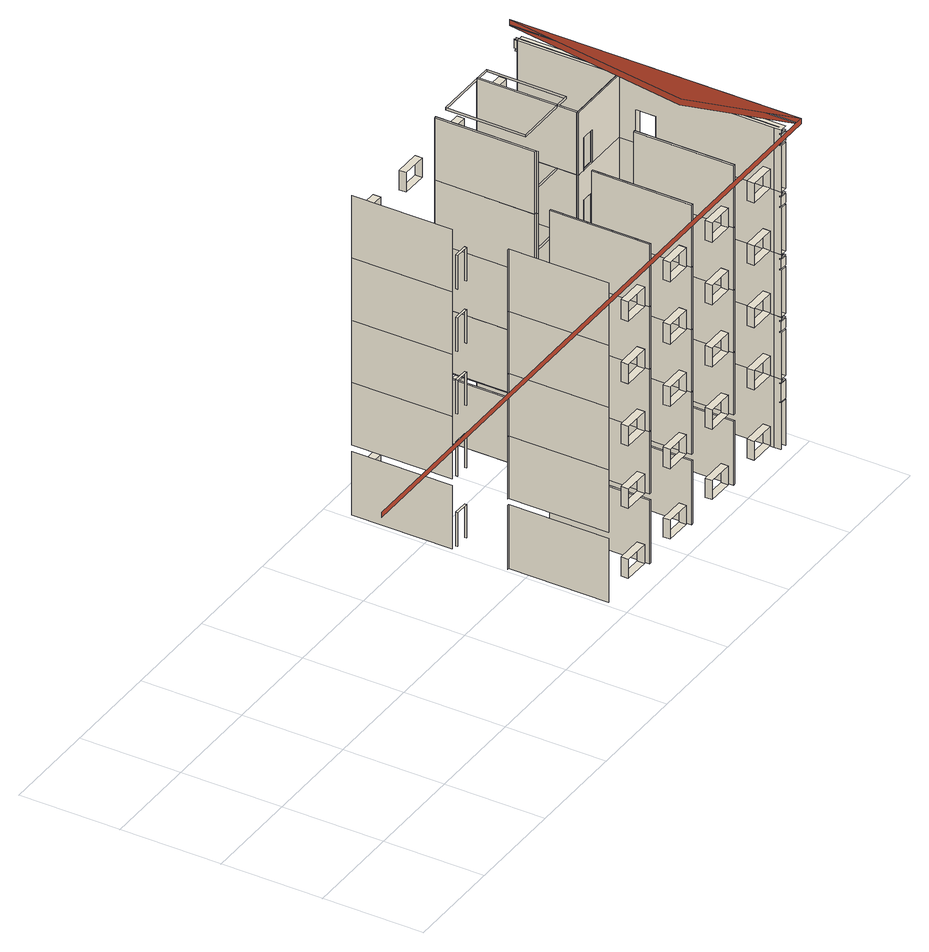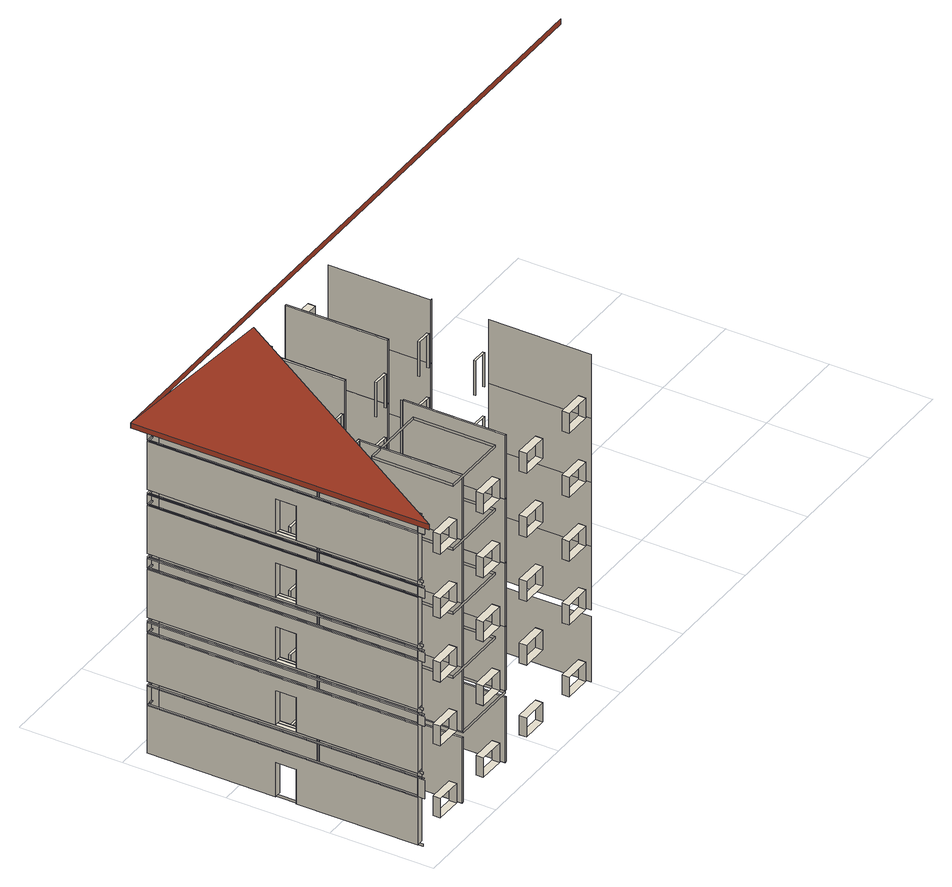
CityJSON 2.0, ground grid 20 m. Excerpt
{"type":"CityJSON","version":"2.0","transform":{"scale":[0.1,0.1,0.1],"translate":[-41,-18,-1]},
"CityObjects":{
"building1":{"type":"Building","geometry":[{"type":"MultiSurface","lod":"3","boundaries":[[[0,1,2,3]],[[4,5,6,7]],[[8,9,10,11]],[[9,12,13,10]],[[12,14,15,13]],[[14,16,17,15]],[[18,19,20,21]],[[22,23,24,25]],[[26,27,28,29]],[[30,31,32,33]],[[34,35,36,37]],[[4,38,39,5]],[[8,40,41,9]],[[9,41,42,12]],[[12,42,43,14]],[[14,43,44,16]],[[45,46,19,18]],[[47,48,23,22]],[[49,50,27,26]],[[51,52,31,30]],[[53,54,35,34]],[[21,20,55,56]],[[25,24,57,58]],[[29,28,59,60]],[[33,32,61,62]],[[37,36,63,64]],[[65,66,67,68]],[[69,70,71,72]],[[73,74,75,76]],[[77,78,79,80]],[[81,82,83,84]],[[68,67,85,86]],[[72,71,87,88]],[[76,75,89,90]],[[80,79,91,92]],[[84,83,93,94]],[[56,55,46,45]],[[58,57,48,47]],[[60,59,50,49]],[[62,61,52,51]],[[64,63,54,53]],[[86,85,95,96]],[[88,87,97,98]],[[90,89,99,100]],[[92,91,101,102]],[[94,93,103,104]],[[105,106,107,108]],[[109,110,111,112]],[[113,114,115,116]],[[117,118,119,120]],[[121,122,123,124]],[[108,125,126,105]],[[112,127,128,109]],[[116,129,130,113]],[[120,131,132,117]],[[124,133,134,121]],[[135,136,137,138]],[[139,140,141,142]],[[143,144,140,139]],[[145,146,144,143]],[[147,148,146,145]],[[125,149,150,126]],[[127,151,152,128]],[[129,153,154,130]],[[131,155,156,132]],[[133,157,158,134]],[[159,160,161,162]],[[163,164,165,166]],[[167,168,164,163]],[[169,170,168,167]],[[171,172,170,169]],[[160,173,174,161]],[[164,175,176,165]],[[168,177,175,164]],[[170,178,177,168]],[[172,179,178,170]],[[180,173,160,159]],[[181,175,164,163]],[[182,177,168,167]],[[183,178,170,169]],[[184,179,172,171]],[[185,180,159,162]],[[186,181,163,166]],[[181,182,167,163]],[[182,183,169,167]],[[183,184,171,169]],[[162,161,174,185]],[[166,165,176,186]],[[187,188,189,190]],[[191,192,193,194]],[[195,196,197,198]],[[199,200,201,202]],[[203,204,205,206]],[[207,208,209,210]],[[211,212,213,214]],[[215,216,217,218]],[[219,220,221,222]],[[223,224,225,226]],[[185,174,173,180]],[[186,176,175,181]],[[181,175,177,182]],[[182,177,178,183]],[[183,178,179,184]],[[227,228,188,187]],[[229,230,192,191]],[[231,232,196,195]],[[233,234,200,199]],[[235,236,204,203]],[[190,189,237,238]],[[194,193,239,240]],[[198,197,241,242]],[[202,201,243,244]],[[206,205,245,246]],[[247,248,249,250]],[[251,252,253,254]],[[255,256,257,258]],[[259,260,261,262]],[[263,264,265,266]],[[267,268,208,207]],[[269,270,212,211]],[[271,272,216,215]],[[273,274,220,219]],[[275,276,224,223]],[[210,209,277,278]],[[214,213,279,280]],[[218,217,281,282]],[[222,221,283,284]],[[226,225,285,286]],[[250,249,287,288]],[[254,253,289,290]],[[258,257,291,292]],[[262,261,293,294]],[[266,265,295,296]],[[238,237,228,227]],[[240,239,230,229]],[[242,241,232,231]],[[244,243,234,233]],[[246,245,236,235]],[[288,287,297,298]],[[290,289,299,300]],[[292,291,301,302]],[[294,293,303,304]],[[296,295,305,306]],[[278,277,268,267]],[[280,279,270,269]],[[282,281,272,271]],[[284,283,274,273]],[[286,285,276,275]],[[307,308,309,310]],[[311,312,313,314]],[[315,316,312,311]],[[317,318,316,315]],[[319,320,318,317]],[[308,321,322,309]],[[312,323,324,313]],[[316,325,323,312]],[[318,326,325,316]],[[320,327,326,318]],[[328,321,308,307]],[[329,323,312,311]],[[330,325,316,315]],[[331,326,318,317]],[[332,327,320,319]],[[333,328,307,310]],[[334,329,311,314]],[[329,330,315,311]],[[330,331,317,315]],[[331,332,319,317]],[[310,309,322,333]],[[314,313,324,334]],[[335,336,337,338]],[[339,340,341,342]],[[343,344,345,346]],[[347,348,349,350]],[[351,352,353,354]],[[355,356,357,358]],[[359,360,361,362]],[[363,364,365,366]],[[367,368,369,370]],[[371,372,373,374]],[[333,322,321,328]],[[334,324,323,329]],[[329,323,325,330]],[[330,325,326,331]],[[331,326,327,332]],[[375,376,336,335]],[[377,378,340,339]],[[379,380,344,343]],[[381,382,348,347]],[[383,384,352,351]],[[338,337,385,386]],[[342,341,387,388]],[[346,345,389,390]],[[350,349,391,392]],[[354,353,393,394]],[[395,396,397,398]],[[399,400,401,402]],[[403,404,405,406]],[[407,408,409,410]],[[411,412,413,414]],[[415,416,356,355]],[[417,418,360,359]],[[419,420,364,363]],[[421,422,368,367]],[[423,424,372,371]],[[358,357,425,426]],[[362,361,427,428]],[[366,365,429,430]],[[370,369,431,432]],[[374,373,433,434]],[[398,397,435,436]],[[402,401,437,438]],[[406,405,439,440]],[[410,409,441,442]],[[414,413,443,444]],[[445,446,447,448]],[[449,450,451,452]],[[452,451,453,454]],[[454,453,455,456]],[[456,455,457,458]],[[386,385,376,375]],[[388,387,378,377]],[[390,389,380,379]],[[392,391,382,381]],[[394,393,384,383]],[[459,446,447,460]],[[461,450,451,462]],[[462,451,453,463]],[[463,453,455,464]],[[464,455,457,465]],[[436,435,466,467]],[[438,437,468,469]],[[440,439,470,471]],[[442,441,472,473]],[[444,443,474,475]],[[426,425,416,415]],[[428,427,418,417]],[[430,429,420,419]],[[432,431,422,421]],[[434,433,424,423]],[[476,477,446,445]],[[478,479,450,449]],[[480,481,451,452]],[[482,483,453,454]],[[484,485,455,456]],[[486,479,487,488]],[[445,448,489,476]],[[449,452,480,478]],[[452,454,482,480]],[[454,456,484,482]],[[456,458,490,484]],[[448,447,491,489]],[[458,457,492,490]],[[491,447,446,477]],[[481,451,450,479]],[[483,453,451,481]],[[485,455,453,483]],[[492,457,455,485]],[[493,494,495,496]],[[497,498,499,500]],[[501,502,498,497]],[[503,504,502,501]],[[505,506,504,503]],[[489,491,477,476]],[[480,481,479,478]],[[482,483,481,480]],[[484,485,483,482]],[[490,492,485,484]],[[507,508,509,510]],[[511,512,513,514]],[[515,516,517,518]],[[519,520,521,522]],[[494,523,524,495]],[[498,525,526,499]],[[502,527,525,498]],[[504,528,527,502]],[[506,529,528,504]],[[466,530,531,532,524,467]],[[468,533,534,535,526,469]],[[470,536,537,538,525,471]],[[472,539,540,541,527,473]],[[474,542,543,544,528,475]],[[545,523,494,493]],[[538,525,498,497]],[[541,527,502,501]],[[544,528,504,503]],[[546,529,506,505]],[[532,545,493,496]],[[535,538,497,500]],[[538,541,501,497]],[[541,544,503,501]],[[544,546,505,503]],[[496,495,524,532]],[[500,499,526,535]],[[547,548,549,550]],[[551,552,553,554]],[[555,556,557,558]],[[559,560,561,562]],[[563,564,565,566]],[[488,487,567,568]],[[569,570,571,572]],[[573,574,575,576]],[[577,578,579,580]],[[581,582,583,584]],[[585,586,587,588]],[[532,524,523,545]],[[535,526,525,538]],[[538,525,527,541]],[[541,527,528,544]],[[544,528,529,546]],[[589,590,548,547]],[[591,592,552,551]],[[593,594,556,555]],[[595,596,560,559]],[[597,598,564,563]],[[599,600,479,486]],[[550,549,601,602]],[[554,553,603,604]],[[558,557,605,606]],[[562,561,607,608]],[[566,565,609,610]],[[611,531,530,612]],[[613,534,533,614]],[[615,537,536,616]],[[617,540,539,618]],[[619,543,542,620]],[[621,622,570,569]],[[623,624,574,573]],[[625,626,578,577]],[[627,628,582,581]],[[629,630,586,585]],[[510,509,631,632]],[[514,513,633,634]],[[518,517,635,636]],[[522,521,637,638]],[[612,639,640,611]],[[614,641,642,613]],[[616,643,644,615]],[[618,645,646,617]],[[620,647,648,619]],[[649,650,651,652]],[[653,654,655,656]],[[657,658,654,653]],[[659,660,658,657]],[[661,662,660,659]],[[572,571,663,664]],[[576,575,665,666]],[[580,579,667,668]],[[584,583,669,670]],[[588,587,671,672]],[[651,673,674,650]],[[655,675,676,654]],[[654,676,677,658]],[[658,677,678,660]],[[660,678,679,662]],[[602,601,590,589]],[[604,603,592,591]],[[606,605,594,593]],[[608,607,596,595]],[[610,609,598,597]],[[651,673,680,681,652]],[[655,675,682,683,656]],[[654,676,684,685,653]],[[658,677,686,687,657]],[[660,678,688,689,659]],[[690,691,508,507]],[[692,693,512,511]],[[694,695,516,515]],[[696,697,520,519]],[[639,698,699,640]],[[641,700,701,642]],[[643,702,703,644]],[[645,704,705,646]],[[647,706,707,648]],[[708,681,680,709]],[[710,683,682,711]],[[712,685,684,713]],[[714,687,686,715]],[[716,689,688,717]],[[664,663,622,621]],[[666,665,624,623]],[[668,667,626,625]],[[670,669,628,627]],[[672,671,630,629]],[[718,719,673,651]],[[600,720,675,655]],[[721,722,676,654]],[[723,724,677,658]],[[725,726,678,660]],[[709,727,728,708]],[[711,729,730,710]],[[713,731,732,712]],[[715,733,734,714]],[[717,735,736,716]],[[651,650,737,718]],[[655,654,721,600]],[[654,658,723,721]],[[658,660,725,723]],[[660,662,738,725]],[[674,739,740,741,727,709,680,673,651,650]],[[676,742,743,744,729,711,682,675,655,654]],[[677,745,742,746,731,713,684,676,654,658]],[[678,747,745,748,733,715,686,677,658,660]],[[679,749,747,750,735,717,688,678,660,662]],[[751,752,753,754,755,756,757,758,759,760,761,762,763]],[[764,765,766,767,768,769,770,771,772,773,752,774,751]],[[775,776,777,778,779,780,781,782,783,784,765,785,764]],[[786,787,788,789,790,791,792,793,794,795,776,796,775]],[[797,798,799,800,801,802,803,804,805,806,787,807,786]],[[650,674,808,737]],[[662,679,809,738]],[[808,674,673,719]],[[722,676,675,720]],[[724,677,676,722]],[[726,678,677,724]],[[809,679,678,726]],[[568,567,600,599]],[[810,811,756,757]],[[812,813,769,770]],[[814,815,780,781]],[[816,817,791,792]],[[818,819,802,803]],[[820,758,759,821]],[[822,754,755,823]],[[824,771,772,825]],[[826,767,768,827]],[[828,782,783,829]],[[830,778,779,831]],[[832,793,794,833]],[[834,789,790,835]],[[836,804,805,837]],[[838,800,801,839]],[[727,741,840,728]],[[729,744,841,730]],[[731,746,842,732]],[[733,748,843,734]],[[735,750,844,736]],[[845,739,674,650,649]],[[846,742,676,654,653]],[[847,745,677,658,657]],[[848,747,678,660,659]],[[849,749,679,662,661]],[[649,652,681,708,728,840,850,845]],[[653,656,683,710,730,841,851,846]],[[657,653,685,712,732,842,846,847]],[[659,657,687,714,734,843,847,848]],[[661,659,689,716,736,844,848,849]],[[737,808,719,718]],[[721,722,720,600]],[[723,724,722,721]],[[725,726,724,723]],[[738,809,726,725]],[[852,853,854]],[[855,856,0]],[[632,631,691,690]],[[634,633,693,692]],[[636,635,695,694]],[[638,637,697,696]],[[751,857,858,740,850,859,860,861,862,863,864,763,761,760,759,758,757,756,755,754,753,752]],[[764,846,742,865,857,743,851,866,867,868,869,870,871,751,752,773,772,771,770,769,768,767,766,765]],[[775,847,745,872,865,742,846,873,874,875,876,877,878,764,765,784,783,782,781,780,779,778,777,776]],[[786,848,747,879,872,745,847,880,881,882,883,884,885,775,776,795,794,793,792,791,790,789,788,787]],[[797,849,749,886,879,747,848,887,888,889,890,891,892,786,787,806,805,804,803,802,801,800,799,798]],[[820,893,894,810,757,758]],[[822,895,896,897,753,754]],[[824,898,899,812,770,771]],[[826,900,901,902,766,767]],[[828,903,904,814,781,782]],[[830,905,906,907,777,778]],[[832,908,909,816,792,793]],[[834,910,911,912,788,789]],[[836,913,914,818,803,804]],[[838,915,916,917,799,800]],[[864,863,918,919]],[[871,870,920,921]],[[878,877,922,923]],[[885,884,924,925]],[[892,891,926,927]],[[928,929,930,931]],[[932,933,934,935]],[[936,937,938,939]],[[940,941,942,943]],[[944,945,946,947]],[[948,949,950,951]],[[952,953,954,955]],[[956,957,958,959]],[[960,961,962,963]],[[964,965,966,967]],[[968,969,970,971]],[[821,972,893,820]],[[823,973,895,822]],[[825,974,898,824]],[[827,975,900,826]],[[829,976,903,828]],[[831,977,905,830]],[[833,978,908,832]],[[835,979,910,834]],[[837,980,913,836]],[[839,981,915,838]],[[821,759,760,982,983,972]],[[823,755,756,811,984,973]],[[825,772,773,985,986,974]],[[827,768,769,813,987,975]],[[829,783,784,988,989,976]],[[831,779,780,815,990,977]],[[833,794,795,991,992,978]],[[835,790,791,817,993,979]],[[837,805,806,994,995,980]],[[839,801,802,819,996,981]],[[997,998,999,862,861]],[[1000,1001,1002,869,868]],[[1003,1004,1005,876,875]],[[1006,1007,1008,883,882]],[[1009,1010,1011,890,889]],[[751,752,1012,1013,857]],[[742,846,764,765,1014,1015,865]],[[745,847,775,776,1016,1017,872]],[[747,848,786,787,1018,1019,879]],[[749,849,797,798,1020,1021,886]],[[861,860,1022,997]],[[868,867,1023,1000]],[[875,874,1024,1003]],[[882,881,1025,1006]],[[889,888,1026,1009]],[[1027,1028,929,928]],[[1029,1030,933,932]],[[1031,1032,937,936]],[[1033,1034,941,940]],[[1035,1036,945,944]],[[860,859,1037,1038,1022]],[[867,866,1039,1040,1023]],[[874,873,1041,1042,1024]],[[881,880,1043,1044,1025]],[[888,887,1045,1046,1026]],[[850,740,739,845]],[[851,743,742,846]],[[846,742,745,847]],[[847,745,747,848]],[[848,747,749,849]],[[931,930,1047,1048]],[[935,934,1049,1050]],[[939,938,1051,1052]],[[943,942,1053,1054]],[[947,946,1055,1056]],[[983,982,1057,998,997,1022,1038,1058]],[[986,985,1012,1001,1000,1023,1040,1013]],[[989,988,1014,1004,1003,1024,1042,1015]],[[992,991,1016,1007,1006,1025,1044,1017]],[[995,994,1018,1010,1009,1026,1046,1019]],[[1048,1047,1028,1027]],[[1050,1049,1030,1029]],[[1052,1051,1032,1031]],[[1054,1053,1034,1033]],[[1056,1055,1036,1035]],[[1059,1037,859,850,740,858]],[[1060,1039,866,851,743,857]],[[1061,1041,873,846,742,865]],[[1062,1043,880,847,745,872]],[[1063,1045,887,848,747,879]],[[855,0,3,1064]],[[1058,1038,1037,1059]],[[1013,1040,1039,1060]],[[1015,1042,1041,1061]],[[1017,1044,1043,1062]],[[1019,1046,1045,1063]],[[857,1013,896,895,973,984,894,893,972,983,1058,1059,858]],[[865,1015,901,900,975,987,899,898,974,986,1013,1060,857]],[[872,1017,906,905,977,990,904,903,976,989,1015,1061,865]],[[879,1019,911,910,979,993,909,908,978,992,1017,1062,872]],[[886,1021,916,915,981,996,914,913,980,995,1019,1063,879]],[[1065,893,972,1066]],[[1067,895,973,1068]],[[1069,898,974,1070]],[[1071,900,975,1072]],[[1073,903,976,1074]],[[1075,905,977,1076]],[[1077,908,978,1078]],[[1079,910,979,1080]],[[1081,913,980,1082]],[[1083,915,981,1084]],[[1085,1086,984,894]],[[1087,1088,987,899]],[[1089,1090,990,904]],[[1091,1092,993,909]],[[1093,1094,996,914]]],"semantics":{"surfaces":[{"type":"RoofSurface"},{"type":"WallSurface"},{"type":"FloorSurface"}],"values":[0,1,1,1,1,1,1,1,1,1,1,1,1,1,1,1,1,1,1,1,1,1,1,1,1,1,1,1,1,1,1,1,1,1,1,1,1,1,1,1,1,1,1,1,1,1,1,1,1,1,1,1,1,1,1,1,1,1,1,1,1,1,1,1,1,1,1,1,1,1,1,1,1,1,1,1,1,1,1,1,1,1,1,1,1,1,1,1,1,1,1,1,1,1,1,1,1,1,1,1,1,1,1,1,1,1,1,1,1,1,1,1,1,1,1,1,1,1,1,1,1,1,1,1,1,1,1,1,1,1,1,1,1,1,1,1,1,1,1,1,1,1,1,1,1,1,1,1,1,1,1,1,1,1,1,1,1,1,1,1,1,1,1,1,1,1,1,1,1,1,1,1,1,1,1,1,1,1,1,1,1,1,1,1,1,1,1,1,1,1,1,1,1,1,1,1,1,1,1,1,1,1,1,1,1,1,1,1,1,1,1,1,1,1,1,1,1,1,1,1,1,1,1,1,1,1,1,1,1,1,1,1,1,1,1,1,1,1,1,1,1,1,1,1,1,2,1,1,1,1,1,1,1,1,1,1,1,1,1,1,1,1,1,1,1,1,1,1,2,2,2,2,1,1,1,1,1,1,1,1,1,1,1,1,1,1,1,1,1,1,1,1,1,1,1,1,1,1,1,2,1,1,1,1,1,1,1,1,1,1,1,1,1,1,1,2,1,1,1,1,1,1,1,1,1,1,1,1,1,1,1,2,2,2,2,1,1,1,1,1,1,1,1,1,1,1,1,1,1,1,1,1,1,1,1,1,1,1,1,1,1,1,1,1,1,2,2,2,2,1,1,1,1,1,1,1,1,1,1,1,1,1,1,1,1,1,1,1,1,1,1,1,1,1,1,1,1,1,1,1,1,1,1,1,1,1,1,1,1,1,1,1,1,1,1,1,2,1,1,1,1,1,1,1,1,1,1,1,1,1,1,1,1,1,1,1,1,1,1,1,1,1,1,1,1,1,1,1,1,1,1,1,0,0,2,2,2,2,1,1,1,1,1,1,1,1,1,1,1,1,1,1,1,1,1,1,1,1,1,1,1,1,1,2,2,2,2,2,2,1,1,1,1,1,1,1,1,1,1,1,1,1,1,1,1,1,1,1,1,1,1,1,1,1,1,1,1,1,1,1,1,1,1,1,1,1,1,1,1,1,1,1,1,1,1,1,1,1,1,1,1,1,1,1,1,1,1,1,1,1,1,1,1,1,1,1,1,1,1,0,1,1,1,1,1,1,1,1,1,1,1,1,1,1,1,1,1,1,1,1,1,1,1,1,1]}}]}
},
"vertices":[
[1382,5,677],[4,5,677],[4,5,666],[1382,5,666],[805,236,10],[805,236,141],[805,38,141],[805,38,10],[805,236,154],[805,236,282],[805,38,282],[805,38,154],[805,236,410],[805,38,410],[805,236,538],[805,38,538],[805,236,666],[805,38,666],[846,38,79],[846,24,79],[846,24,40],[846,38,40],[846,38,224],[846,24,224],[846,24,184],[846,38,184],[846,38,352],[846,24,352],[846,24,312],[846,38,312],[846,38,480],[846,24,480],[846,24,440],[846,38,440],[846,38,608],[846,24,608],[846,24,568],[846,38,568],[802,236,10],[802,236,141],[802,236,154],[802,236,282],[802,236,410],[802,236,538],[802,236,666],[899,38,79],[899,24,79],[899,38,224],[899,24,224],[899,38,352],[899,24,352],[899,38,480],[899,24,480],[899,38,608],[899,24,608],[899,24,40],[899,38,40],[899,24,184],[899,38,184],[899,24,312],[899,38,312],[899,24,440],[899,38,440],[899,24,568],[899,38,568],[817,236,10],[817,240,10],[817,240,79],[817,236,79],[817,236,154],[817,240,154],[817,240,223],[817,236,223],[817,236,282],[817,240,282],[817,240,351],[817,236,351],[817,236,410],[817,240,410],[817,240,479],[817,236,479],[817,236,538],[817,240,538],[817,240,607],[817,236,607],[846,240,79],[846,236,79],[846,240,223],[846,236,223],[846,240,351],[846,236,351],[846,240,479],[846,236,479],[846,240,607],[846,236,607],[846,240,10],[846,236,10],[846,240,154],[846,236,154],[846,240,282],[846,236,282],[846,240,410],[846,236,410],[846,240,538],[846,236,538],[817,344,79],[817,344,10],[817,348,10],[817,348,79],[817,344,223],[817,344,154],[817,348,154],[817,348,223],[817,344,351],[817,344,282],[817,348,282],[817,348,351],[817,344,479],[817,344,410],[817,348,410],[817,348,479],[817,344,607],[817,344,538],[817,348,538],[817,348,607],[846,348,79],[846,344,79],[846,348,223],[846,344,223],[846,348,351],[846,344,351],[846,348,479],[846,344,479],[846,348,607],[846,344,607],[805,546,141],[805,348,141],[805,348,10],[805,546,10],[805,546,282],[805,348,282],[805,348,154],[805,546,154],[805,546,410],[805,348,410],[805,546,538],[805,348,538],[805,546,666],[805,348,666],[846,348,10],[846,344,10],[846,348,154],[846,344,154],[846,348,282],[846,344,282],[846,348,410],[846,344,410],[846,348,538],[846,344,538],[943,38,141],[939,38,141],[939,38,10],[943,38,10],[943,38,282],[939,38,282],[939,38,154],[943,38,154],[943,38,410],[939,38,410],[943,38,538],[939,38,538],[943,38,666],[939,38,666],[939,236,141],[939,236,10],[939,236,282],[939,236,154],[939,236,410],[939,236,538],[939,236,666],[943,236,141],[943,236,282],[943,236,410],[943,236,538],[943,236,666],[943,236,10],[943,236,154],[984,38,79],[984,24,79],[984,24,40],[984,38,40],[984,38,224],[984,24,224],[984,24,184],[984,38,184],[984,38,352],[984,24,352],[984,24,312],[984,38,312],[984,38,480],[984,24,480],[984,24,440],[984,38,440],[984,38,608],[984,24,608],[984,24,568],[984,38,568],[846,546,40],[846,560,40],[846,560,79],[846,546,79],[846,546,184],[846,560,184],[846,560,224],[846,546,224],[846,546,312],[846,560,312],[846,560,352],[846,546,352],[846,546,440],[846,560,440],[846,560,480],[846,546,480],[846,546,568],[846,560,568],[846,560,608],[846,546,608],[1036,38,79],[1036,24,79],[1036,38,224],[1036,24,224],[1036,38,352],[1036,24,352],[1036,38,480],[1036,24,480],[1036,38,608],[1036,24,608],[1036,24,40],[1036,38,40],[1036,24,184],[1036,38,184],[1036,24,312],[1036,38,312],[1036,24,440],[1036,38,440],[1036,24,568],[1036,38,568],[954,236,10],[954,240,10],[954,240,79],[954,236,79],[954,236,154],[954,240,154],[954,240,223],[954,236,223],[954,236,282],[954,240,282],[954,240,351],[954,236,351],[954,236,410],[954,240,410],[954,240,479],[954,236,479],[954,236,538],[954,240,538],[954,240,607],[954,236,607],[899,546,40],[899,560,40],[899,546,184],[899,560,184],[899,546,312],[899,560,312],[899,546,440],[899,560,440],[899,546,568],[899,560,568],[899,560,79],[899,546,79],[899,560,224],[899,546,224],[899,560,352],[899,546,352],[899,560,480],[899,546,480],[899,560,608],[899,546,608],[984,240,79],[984,236,79],[984,240,223],[984,236,223],[984,240,351],[984,236,351],[984,240,479],[984,236,479],[984,240,607],[984,236,607],[984,240,10],[984,236,10],[984,240,154],[984,236,154],[984,240,282],[984,236,282],[984,240,410],[984,236,410],[984,240,538],[984,236,538],[1081,38,141],[1077,38,141],[1077,38,10],[1081,38,10],[1081,38,282],[1077,38,282],[1077,38,154],[1081,38,154],[1081,38,410],[1077,38,410],[1081,38,538],[1077,38,538],[1081,38,666],[1077,38,666],[1077,236,141],[1077,236,10],[1077,236,282],[1077,236,154],[1077,236,410],[1077,236,538],[1077,236,666],[1081,236,141],[1081,236,282],[1081,236,410],[1081,236,538],[1081,236,666],[1081,236,10],[1081,236,154],[1122,38,79],[1122,24,79],[1122,24,40],[1122,38,40],[1122,38,224],[1122,24,224],[1122,24,184],[1122,38,184],[1122,38,352],[1122,24,352],[1122,24,312],[1122,38,312],[1122,38,480],[1122,24,480],[1122,24,440],[1122,38,440],[1122,38,608],[1122,24,608],[1122,24,568],[1122,38,568],[984,546,40],[984,560,40],[984,560,79],[984,546,79],[984,546,184],[984,560,184],[984,560,224],[984,546,224],[984,546,312],[984,560,312],[984,560,352],[984,546,352],[984,546,440],[984,560,440],[984,560,480],[984,546,480],[984,546,568],[984,560,568],[984,560,608],[984,546,608],[1174,38,79],[1174,24,79],[1174,38,224],[1174,24,224],[1174,38,352],[1174,24,352],[1174,38,480],[1174,24,480],[1174,38,608],[1174,24,608],[1174,24,40],[1174,38,40],[1174,24,184],[1174,38,184],[1174,24,312],[1174,38,312],[1174,24,440],[1174,38,440],[1174,24,568],[1174,38,568],[1092,236,10],[1092,240,10],[1092,240,79],[1092,236,79],[1092,236,154],[1092,240,154],[1092,240,223],[1092,236,223],[1092,236,282],[1092,240,282],[1092,240,351],[1092,236,351],[1092,236,410],[1092,240,410],[1092,240,479],[1092,236,479],[1092,236,538],[1092,240,538],[1092,240,607],[1092,236,607],[1036,546,40],[1036,560,40],[1036,546,184],[1036,560,184],[1036,546,312],[1036,560,312],[1036,546,440],[1036,560,440],[1036,546,568],[1036,560,568],[1036,560,79],[1036,546,79],[1036,560,224],[1036,546,224],[1036,560,352],[1036,546,352],[1036,560,480],[1036,546,480],[1036,560,608],[1036,546,608],[1122,240,79],[1122,236,79],[1122,240,223],[1122,236,223],[1122,240,351],[1122,236,351],[1122,240,479],[1122,236,479],[1122,240,607],[1122,236,607],[1077,348,10],[1081,348,10],[1081,348,141],[1077,348,141],[1077,348,154],[1081,348,154],[1081,348,282],[1077,348,282],[1081,348,410],[1077,348,410],[1081,348,538],[1077,348,538],[1081,348,666],[1077,348,666],[1081,344,10],[1081,344,141],[1081,344,154],[1081,344,282],[1081,344,410],[1081,344,538],[1081,344,666],[1122,240,10],[1122,236,10],[1122,240,154],[1122,236,154],[1122,240,282],[1122,236,282],[1122,240,410],[1122,236,410],[1122,240,538],[1122,236,538],[1077,546,10],[1081,546,10],[1077,546,154],[1081,546,154],[1077,546,282],[1081,546,282],[1077,546,410],[1081,546,410],[1077,546,538],[1081,546,538],[1081,546,149],[1081,388,154],[1081,388,149],[1077,546,141],[1077,546,666],[1081,546,141],[1081,546,666],[1219,38,141],[1215,38,141],[1215,38,10],[1219,38,10],[1219,38,282],[1215,38,282],[1215,38,154],[1219,38,154],[1219,38,410],[1215,38,410],[1219,38,538],[1215,38,538],[1219,38,666],[1215,38,666],[1113,546,277],[1113,546,282],[1113,388,282],[1113,388,277],[1113,546,405],[1113,546,410],[1113,388,410],[1113,388,405],[1113,546,533],[1113,546,538],[1113,388,538],[1113,388,533],[1113,546,661],[1113,546,666],[1113,388,666],[1113,388,661],[1215,236,141],[1215,236,10],[1215,236,282],[1215,236,154],[1215,236,410],[1215,236,538],[1215,236,666],[1230,240,10],[1230,236,10],[1219,236,10],[1230,240,154],[1230,236,154],[1219,236,154],[1230,240,282],[1230,236,282],[1219,236,282],[1230,240,410],[1230,236,410],[1219,236,410],[1230,240,538],[1230,236,538],[1219,236,538],[1219,236,141],[1219,236,666],[1260,38,79],[1260,24,79],[1260,24,40],[1260,38,40],[1260,38,224],[1260,24,224],[1260,24,184],[1260,38,184],[1260,38,352],[1260,24,352],[1260,24,312],[1260,38,312],[1260,38,480],[1260,24,480],[1260,24,440],[1260,38,440],[1260,38,608],[1260,24,608],[1260,24,568],[1260,38,568],[1215,388,154],[1215,388,149],[1122,546,40],[1122,560,40],[1122,560,79],[1122,546,79],[1122,546,184],[1122,560,184],[1122,560,224],[1122,546,224],[1122,546,312],[1122,560,312],[1122,560,352],[1122,546,352],[1122,546,440],[1122,560,440],[1122,560,480],[1122,546,480],[1122,546,568],[1122,560,568],[1122,560,608],[1122,546,608],[1312,38,79],[1312,24,79],[1312,38,224],[1312,24,224],[1312,38,352],[1312,24,352],[1312,38,480],[1312,24,480],[1312,38,608],[1312,24,608],[1215,546,149],[1215,546,154],[1312,24,40],[1312,38,40],[1312,24,184],[1312,38,184],[1312,24,312],[1312,38,312],[1312,24,440],[1312,38,440],[1312,24,568],[1312,38,568],[1230,236,79],[1230,240,79],[1230,236,223],[1230,240,223],[1230,236,351],[1230,240,351],[1230,236,479],[1230,240,479],[1230,236,607],[1230,240,607],[1174,546,40],[1174,560,40],[1174,546,184],[1174,560,184],[1174,546,312],[1174,560,312],[1174,546,440],[1174,560,440],[1174,546,568],[1174,560,568],[1247,388,282],[1247,388,277],[1247,388,410],[1247,388,405],[1247,388,538],[1247,388,533],[1247,388,666],[1247,388,661],[1260,240,79],[1260,236,79],[1260,240,223],[1260,236,223],[1260,240,351],[1260,236,351],[1260,240,479],[1260,236,479],[1260,240,607],[1260,236,607],[1215,344,141],[1215,348,141],[1215,348,10],[1215,344,10],[1215,344,282],[1215,348,282],[1215,348,154],[1215,344,154],[1215,344,410],[1215,348,410],[1215,344,538],[1215,348,538],[1215,344,666],[1215,348,666],[1174,560,79],[1174,546,79],[1174,560,224],[1174,546,224],[1174,560,352],[1174,546,352],[1174,560,480],[1174,546,480],[1174,560,608],[1174,546,608],[1219,348,10],[1219,348,141],[1219,348,154],[1219,348,282],[1219,348,410],[1219,348,538],[1219,348,666],[1230,348,10],[1230,344,10],[1230,348,154],[1230,344,154],[1230,348,282],[1230,344,282],[1230,348,410],[1230,344,410],[1230,348,538],[1230,344,538],[1247,546,277],[1247,546,282],[1247,546,405],[1247,546,410],[1247,546,533],[1247,546,538],[1247,546,661],[1247,546,666],[1260,240,10],[1260,236,10],[1260,240,154],[1260,236,154],[1260,240,282],[1260,236,282],[1260,240,410],[1260,236,410],[1260,240,538],[1260,236,538],[1230,344,79],[1230,348,79],[1230,344,223],[1230,348,223],[1230,344,351],[1230,348,351],[1230,344,479],[1230,348,479],[1230,344,607],[1230,348,607],[1215,546,10],[1219,546,10],[1219,546,154],[1215,546,282],[1219,546,282],[1215,546,410],[1219,546,410],[1215,546,538],[1219,546,538],[1260,348,79],[1260,344,79],[1260,348,223],[1260,344,223],[1260,348,351],[1260,344,351],[1260,348,479],[1260,344,479],[1260,348,607],[1260,344,607],[1215,546,141],[1215,546,666],[1348,348,141],[1348,348,10],[1260,348,10],[1348,348,282],[1348,348,154],[1260,348,154],[1348,348,410],[1260,348,282],[1348,348,538],[1260,348,410],[1348,348,666],[1260,348,538],[1348,38,154],[1348,24,154],[1348,24,147],[1348,27,147],[1348,27,145],[1348,24,145],[1348,24,108],[1348,27,108],[1348,27,106],[1348,24,106],[1348,24,10],[1348,25,10],[1348,38,10],[1348,38,282],[1348,24,282],[1348,24,275],[1348,27,275],[1348,27,272],[1348,24,272],[1348,24,253],[1348,27,253],[1348,27,250],[1348,24,250],[1348,25,154],[1348,38,410],[1348,24,410],[1348,24,403],[1348,27,403],[1348,27,400],[1348,24,400],[1348,24,381],[1348,27,381],[1348,27,378],[1348,24,378],[1348,25,282],[1348,38,538],[1348,24,538],[1348,24,531],[1348,27,531],[1348,27,528],[1348,24,528],[1348,24,509],[1348,27,509],[1348,27,506],[1348,24,506],[1348,25,410],[1348,38,666],[1348,24,666],[1348,24,659],[1348,27,659],[1348,27,656],[1348,24,656],[1348,24,637],[1348,27,637],[1348,27,634],[1348,24,634],[1348,25,538],[1219,546,141],[1219,546,666],[1362,24,108],[1362,24,145],[1362,24,253],[1362,24,272],[1362,24,381],[1362,24,400],[1362,24,509],[1362,24,528],[1362,24,637],[1362,24,656],[1359,27,108],[1359,27,106],[1359,27,147],[1359,27,145],[1359,27,253],[1359,27,250],[1359,27,275],[1359,27,272],[1359,27,381],[1359,27,378],[1359,27,403],[1359,27,400],[1359,27,509],[1359,27,506],[1359,27,531],[1359,27,528],[1359,27,637],[1359,27,634],[1359,27,659],[1359,27,656],[1260,344,10],[1260,344,154],[1260,344,282],[1260,344,410],[1260,344,538],[1348,344,141],[1348,344,282],[1348,344,410],[1348,344,538],[1348,344,666],[1348,344,10],[1348,344,154],[1182,125,780],[1379,580,666],[1379,10,666],[1382,581,677],[1183,122,792],[1348,546,154],[1348,546,10],[1348,312,10],[1348,312,79],[1348,272,79],[1348,272,10],[1348,240,10],[1348,236,10],[1348,546,282],[1348,312,154],[1348,312,223],[1348,272,223],[1348,272,154],[1348,240,154],[1348,236,154],[1348,546,410],[1348,312,282],[1348,312,351],[1348,272,351],[1348,272,282],[1348,240,282],[1348,236,282],[1348,546,538],[1348,312,410],[1348,312,479],[1348,272,479],[1348,272,410],[1348,240,410],[1348,236,410],[1348,546,666],[1348,312,538],[1348,312,607],[1348,272,607],[1348,272,538],[1348,240,538],[1348,236,538],[1359,546,108],[1362,546,108],[1359,546,147],[1362,546,147],[1362,24,147],[1359,546,253],[1362,546,253],[1359,546,275],[1362,546,275],[1362,24,275],[1359,546,381],[1362,546,381],[1359,546,403],[1362,546,403],[1362,24,403],[1359,546,509],[1362,546,509],[1359,546,531],[1362,546,531],[1362,24,531],[1359,546,637],[1362,546,637],[1359,546,659],[1362,546,659],[1362,24,659],[1348,240,141],[1348,236,141],[1348,240,275],[1348,236,275],[1348,240,403],[1348,236,403],[1348,240,531],[1348,236,531],[1348,240,659],[1348,236,659],[1260,546,40],[1260,560,40],[1260,560,79],[1260,546,79],[1260,546,184],[1260,560,184],[1260,560,224],[1260,546,224],[1260,546,312],[1260,560,312],[1260,560,352],[1260,546,352],[1260,546,440],[1260,560,440],[1260,560,480],[1260,546,480],[1260,546,568],[1260,560,568],[1260,560,608],[1260,546,608],[1354,552,5],[1354,552,10],[1354,32,10],[1354,32,5],[1354,552,149],[1354,552,154],[1354,32,154],[1354,32,149],[1354,552,277],[1354,552,282],[1354,32,282],[1354,32,277],[1354,552,405],[1354,552,410],[1354,32,410],[1354,32,405],[1354,552,533],[1354,552,538],[1354,32,538],[1354,32,533],[1354,552,661],[1354,552,666],[1354,32,666],[1354,32,661],[1359,546,106],[1359,546,145],[1359,546,250],[1359,546,272],[1359,546,378],[1359,546,400],[1359,546,506],[1359,546,528],[1359,546,634],[1359,546,656],[1362,24,106],[1362,546,106],[1362,546,145],[1362,24,250],[1362,546,250],[1362,546,272],[1362,24,378],[1362,546,378],[1362,546,400],[1362,24,506],[1362,546,506],[1362,546,528],[1362,24,634],[1362,546,634],[1362,546,656],[1362,272,79],[1362,272,10],[1361,272,10],[1362,272,223],[1362,272,154],[1361,272,154],[1362,272,351],[1362,272,282],[1361,272,282],[1362,272,479],[1362,272,410],[1361,272,410],[1362,272,607],[1362,272,538],[1361,272,538],[1362,24,154],[1362,546,154],[1362,24,282],[1362,546,282],[1362,24,410],[1362,546,410],[1362,24,538],[1362,546,538],[1362,24,666],[1362,546,666],[1362,312,79],[1362,312,223],[1362,312,351],[1362,312,479],[1362,312,607],[1312,546,40],[1312,560,40],[1312,546,184],[1312,560,184],[1312,546,312],[1312,560,312],[1312,546,440],[1312,560,440],[1312,546,568],[1312,560,568],[1361,312,10],[1362,312,10],[1361,312,154],[1362,312,154],[1361,312,282],[1362,312,282],[1361,312,410],[1362,312,410],[1361,312,538],[1362,312,538],[1312,560,79],[1312,546,79],[1312,560,224],[1312,546,224],[1312,560,352],[1312,546,352],[1312,560,480],[1312,546,480],[1312,560,608],[1312,546,608],[1362,24,10],[1362,546,10],[1361,546,10],[1361,546,154],[1361,546,282],[1361,546,410],[1361,546,538],[1382,581,666],[1359,557,108],[1359,557,106],[1359,557,147],[1359,557,145],[1359,557,253],[1359,557,250],[1359,557,275],[1359,557,272],[1359,557,381],[1359,557,378],[1359,557,403],[1359,557,400],[1359,557,509],[1359,557,506],[1359,557,531],[1359,557,528],[1359,557,637],[1359,557,634],[1359,557,659],[1359,557,656],[1362,560,108],[1362,560,145],[1362,560,253],[1362,560,272],[1362,560,381],[1362,560,400],[1362,560,509],[1362,560,528],[1362,560,637],[1362,560,656]
]}
